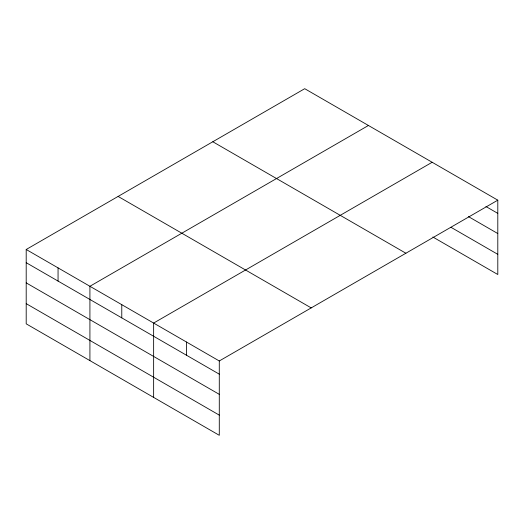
<?xml version="1.0" encoding="UTF-8"?>
<svg xmlns="http://www.w3.org/2000/svg" width="524" height="524" viewBox="0 0 524 524"><rect width="100%" height="100%" fill="white"/><g stroke="black" fill="none" stroke-linecap="round" stroke-linejoin="round"><path stroke-width="0.79" d="M497.8 200.168L304.713 88.694L26.2 249.489L26.2 323.832L219.287 435.306L219.287 360.971L497.8 200.168L497.8 274.511L432.85 237.012M368.431 125.478L89.918 286.281L89.918 360.617M432.149 162.27L153.637 323.066L153.637 397.402M485.925 206.515L497.8 213.373M468.469 216.615L497.8 233.547M451.007 227.318L497.8 254.337M212.803 141.755L405.89 253.236M118.11 196.428L311.197 307.902M26.2 249.489L219.287 360.971M26.2 262.694L219.287 374.169M26.2 282.868L219.287 394.343M26.2 303.651L219.287 415.132M186.459 342.015L186.459 355.22M121.778 304.673L121.778 317.872M58.059 267.888L58.059 281.087"/></g></svg>
